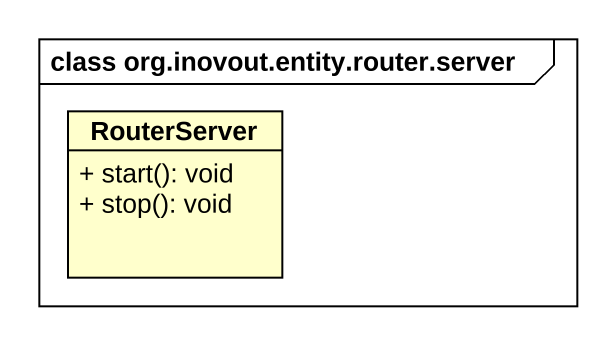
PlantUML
@startuml
mainframe class org.inovout.entity.router.server
hide circle
hide empty members
skinparam classAttributeIconSize 0
class RouterServer {
  + start(): void
  + stop(): void
}
@enduml
